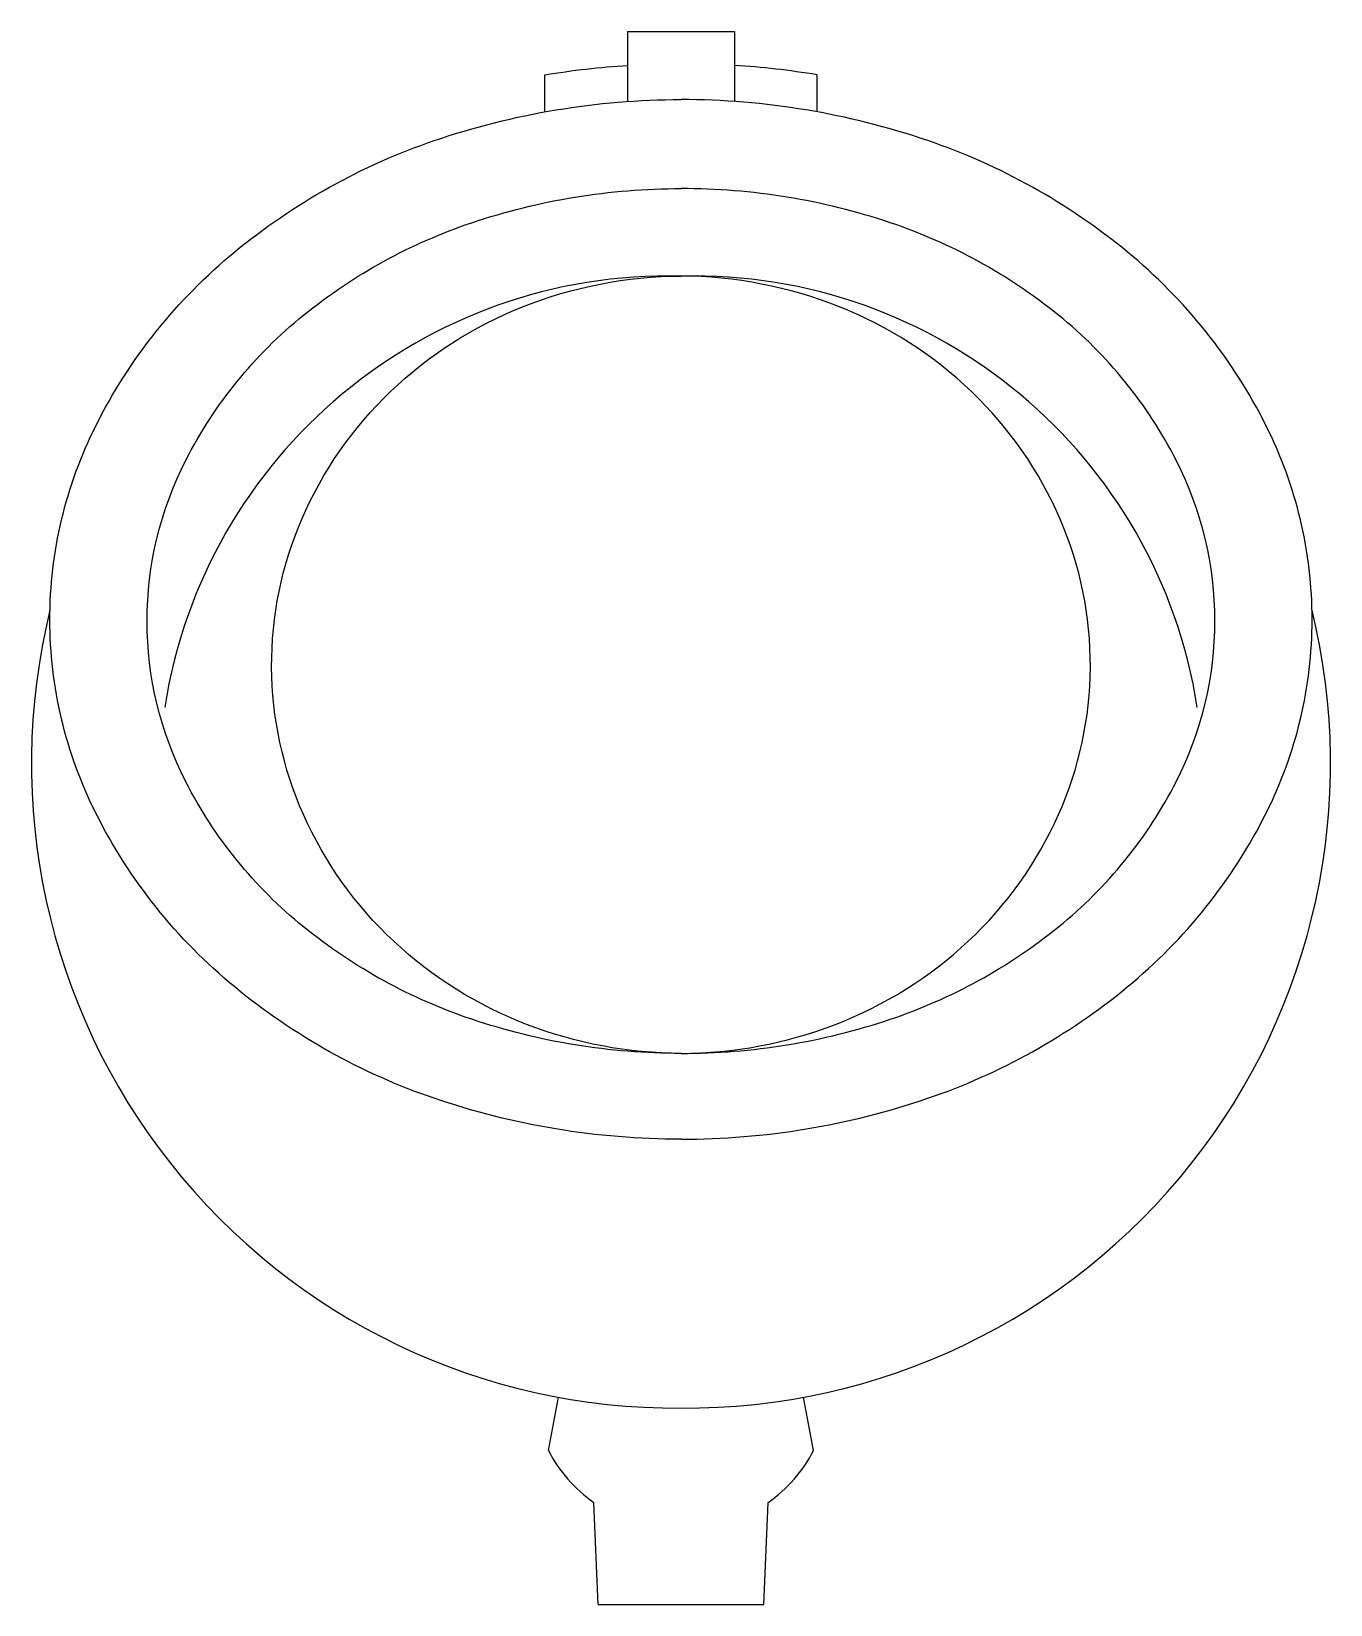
# Model space of a CAD drawing. Extents: x -826.163 to -825.8, y 501.312 to 501.751.
import ezdxf

# ---------------------------------------------------------------- set-up
doc = ezdxf.new("R2010")
doc.units = 0
doc.header["$LTSCALE"] = 50
doc.header["$MEASUREMENT"] = 0
doc.layers.add('A-PECAS', color=2, linetype='CONTINUOUS')

msp = doc.modelspace()

# ---------------------------------------------------------------- linework, layer by layer
at = {"layer": 'A-PECAS'}
for p, q in [((-825.9963343352705, 501.7513418216682), (-825.9665607779508, 501.7513418216682)), ((-825.9963343352705, 501.7513418216682), (-825.9963343352705, 501.7418837088129)), ((-825.9665607779508, 501.7513418216682), (-825.9665607779508, 501.7418837088129)), ((-826.0194049649826, 501.7289124715209), (-826.0194049649826, 501.7392374009834)), ((-825.9434901482387, 501.7289124715209), (-825.9434901482387, 501.7392374009834)), ((-826.0184426272416, 501.3553070248454), (-826.0155952143598, 501.3701384408848)), ((-825.9444524859797, 501.3553070248454), (-825.9472998988615, 501.3701384408848)), ((-826.0045691625639, 501.3122895062357), (-826.0057798570964, 501.3407918521518)), ((-825.9583259506574, 501.3122895062357), (-825.9571152561249, 501.3407918521518)), ((-826.0045691625639, 501.3122895062357), (-825.9583259506574, 501.3122895062357))]:
    msp.add_line(p, q, dxfattribs=at)
at = {"layer": 'A-PECAS', "color": 1}
for p, q in [((-825.9963343352705, 501.7418837088129), (-825.9963343352705, 501.7317986079717)), ((-825.9665607779508, 501.7418837088129), (-825.9665607779508, 501.7317986079717))]:
    msp.add_line(p, q, dxfattribs=at)
at = {"layer": 'A-PECAS'}
for points in [[(-826.0194049649826, 501.7392374009834, -0.025023100719679), (-825.9963343352705, 501.7418837088129, -0.08239948590812189)], [(-825.9434901482387, 501.7392374009834, 0.025023100719679), (-825.9665607779508, 501.7418837088129, 0.08239948590812189)], [(-826.1575527727646, 501.5872363822552, -0.1169974722932257), (-826.1447308445719, 501.6412820644127, -0.1043296998757466), (-826.1059727491554, 501.6898253212642, -0.09030803879002236), (-826.050293258545, 501.7208957900247, -0.08239948590815692), (-825.9814475566106, 501.7323190511511, -0.08239948590815525)], [(-825.8053423404567, 501.5872363822552, 0.1169974722932257), (-825.8181642686494, 501.6412820644127, 0.1043296998757466), (-825.8569223640659, 501.6898253212642, 0.09030803879002236), (-825.9126018546763, 501.7208957900247, 0.08239948590815692), (-825.9814475566106, 501.7323190511511, 0.08239948590815525)]]:
    msp.add_lwpolyline(points, format="xyb", dxfattribs=at)
at = {"layer": 'A-PECAS', "color": 1}
for points in [[(-825.9814475566106, 501.4660966994583, -0.08112172054898274), (-826.0397825123184, 501.4756238591077, -0.08952288483466919), (-826.0867930837455, 501.501449337052, -0.1046957708157535), (-826.1196292227851, 501.5419514437004, -0.1187069118242585), (-826.1304286298201, 501.5867981541963, -0.1187069118242568), (-826.1196292227851, 501.6316448646922, -0.104695770815754), (-826.0867930837455, 501.6721469713407, -0.08952288483466665), (-826.0397825123184, 501.697972449285, -0.08112172054897909), (-825.9814475566106, 501.7074996089344, -0.08112172054898126)], [(-825.9814475566106, 501.4660966994583, 0.08112172054898274), (-825.9231126009029, 501.4756238591077, 0.08952288483466919), (-825.8761020294758, 501.501449337052, 0.1046957708157535), (-825.8432658904362, 501.5419514437004, 0.1187069118242585), (-825.8324664834012, 501.5867981541963, 0.1187069118242568), (-825.8432658904362, 501.6316448646922, 0.104695770815754), (-825.8761020294758, 501.6721469713407, 0.08952288483466665), (-825.9231126009029, 501.697972449285, 0.08112172054897909), (-825.9814475566106, 501.7074996089344, 0.08112172054898126)], [(-825.9814475566106, 501.4660966994583, -0.09099594753971214), (-826.0245226358644, 501.4741982765601, -0.09629321938336144), (-826.0616085144816, 501.4974180118738, -0.1004867742162542), (-826.0868036197563, 501.5327766062794, -0.1036673649899249), (-826.095673156606, 501.5739438172592, -0.1036673649899261), (-826.0872661398573, 501.6152079665073, -0.1004867742162539), (-826.0624694006831, 501.6508470637808, -0.09629321938336263), (-826.0256464195353, 501.6744814996792, -0.09352413878162527), (-825.9814475566106, 501.6830788726168, -0.09352413878162692)], [(-825.9814475566106, 501.4660966994583, 0.09099594753971214), (-825.9383724773569, 501.4741982765601, 0.09629321938336144), (-825.9012865987397, 501.4974180118738, 0.1004867742162542), (-825.876091493465, 501.5327766062794, 0.1036673649899249), (-825.8672219566153, 501.5739438172592, 0.1036673649899261), (-825.875628973364, 501.6152079665073, 0.1004867742162539), (-825.9004257125382, 501.6508470637808, 0.09629321938336263), (-825.937248693686, 501.6744814996792, 0.09352413878162527), (-825.9814475566106, 501.6830788726168, 0.09352413878162692)], [(-825.9814475566106, 501.4421537133593, -0.08239948590815606), (-826.050293258545, 501.4535769744858, -0.09030803879002038), (-826.1059727491554, 501.4846474432463, -0.1043296998757474), (-826.1447308445719, 501.5331907000977, -0.116997472293228), (-826.1575527727646, 501.5872363822552, -0.1169974722932257)], [(-825.9814475566106, 501.4421537133593, 0.08239948590815606), (-825.9126018546763, 501.4535769744858, 0.09030803879002038), (-825.8569223640659, 501.4846474432463, 0.1043296998757474), (-825.8181642686494, 501.5331907000977, 0.116997472293228), (-825.8053423404567, 501.5872363822552, 0.1169974722932257)]]:
    msp.add_lwpolyline(points, format="xyb", dxfattribs=at)
for centre, start, end in [((-825.9848697811223, 501.5407784839779), 88.62234225741749, 171.1473674813834), ((-825.978025332099, 501.5407784839779), 8.852632518616625, 91.37765774258251)]:
    msp.add_arc(centre, 0.1423415337396923, start, end, dxfattribs=at)
at = {"layer": 'A-PECAS'}
for centre, radius, start, end in [((-825.9828002922011, 501.5470126871996), 0.1798888710532843, 166.238529049124, 270.4308591752426), ((-825.9800948210202, 501.5470126871996), 0.1798888710532843, 269.5691408247574, 13.76147095087597), ((-825.9830853425267, 501.3733711004027), 0.03970451369994688, 207.0625388480105, 235.1391554851202), ((-825.9798097706946, 501.3733711004027), 0.03970451369994688, 304.8608445148798, 332.9374611519895)]:
    msp.add_arc(centre, radius, start, end, dxfattribs=at)

doc.saveas('drawing.dxf')
